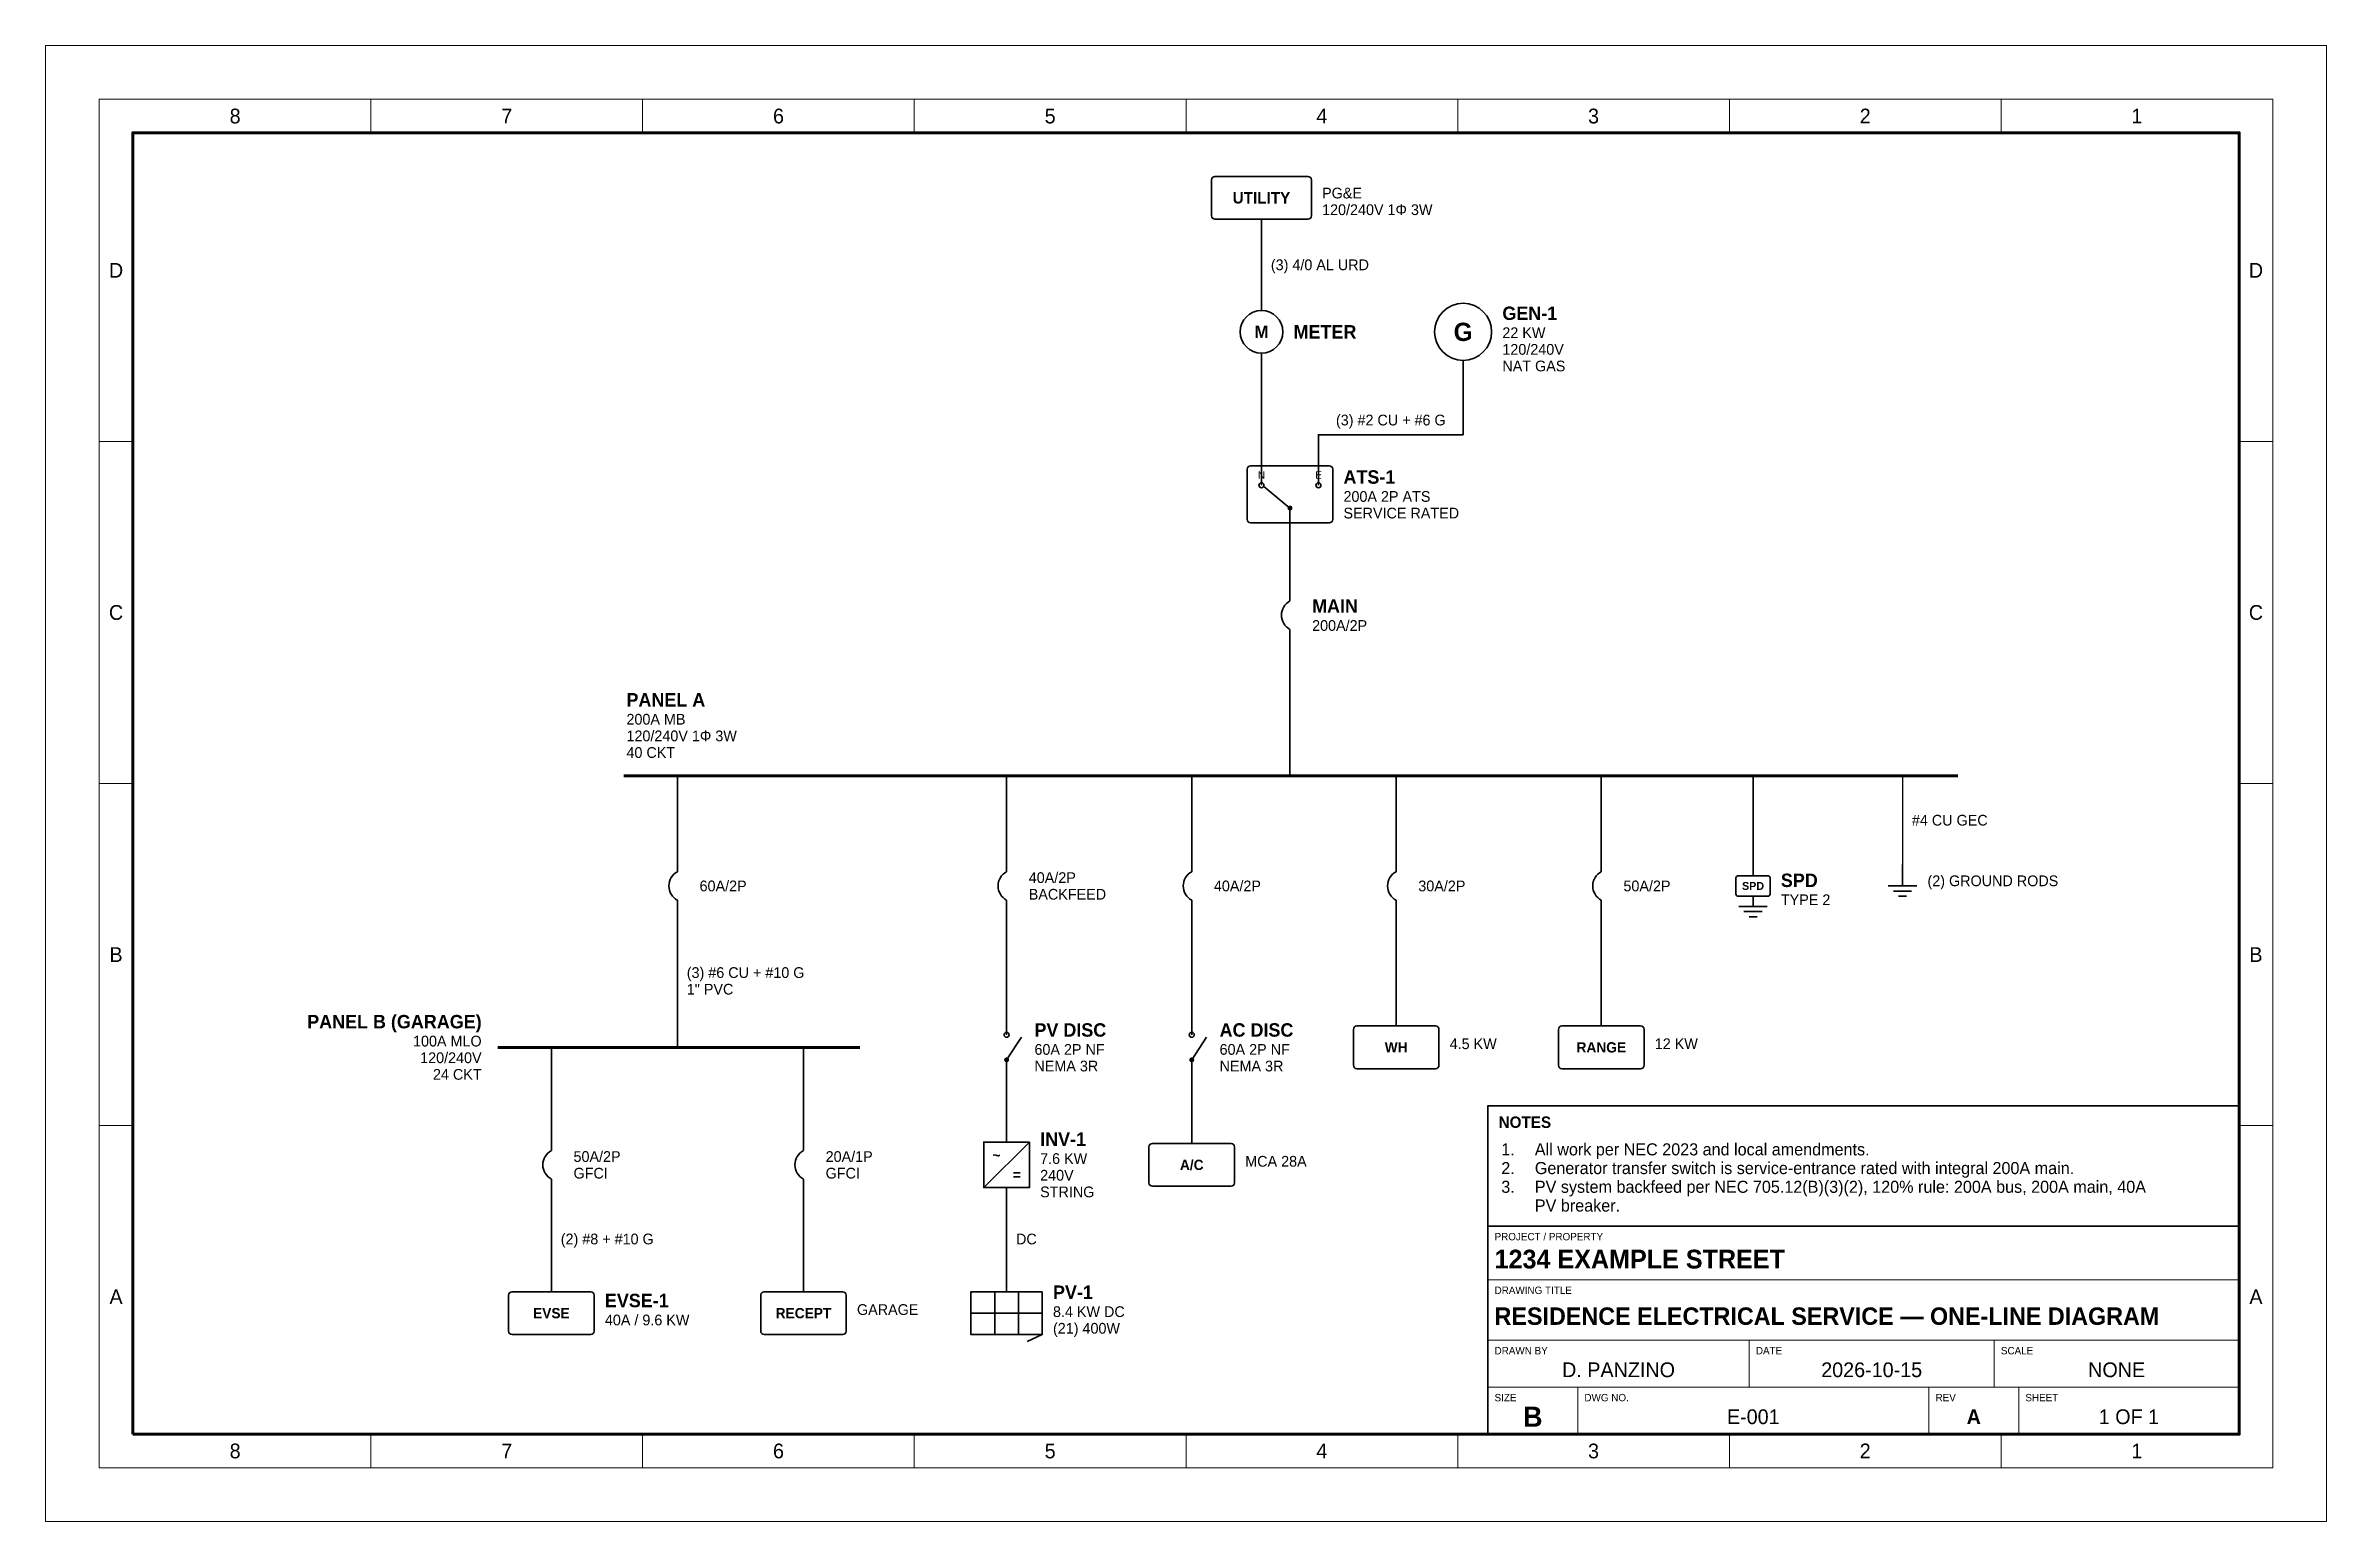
# Paper-space layout 'ANSI B' of a CAD drawing. Header units: inches. Extents: x 0 to 17, y 0 to 11.
# The model-space entities are those that its viewports show. They can reach past a viewport. Long polylines and large blocks are cut down to what shows.
import ezdxf
from ezdxf.enums import TextEntityAlignment as Align

# ---------------------------------------------------------------- set-up
doc = ezdxf.new("R2010")
doc.units = ezdxf.units.IN
doc.header["$LTSCALE"] = 0.25
doc.header["$MEASUREMENT"] = 0
for name, color, linetype, lineweight in [('BUS', 7, 'CONTINUOUS', 80), ('FRAME', 7, 'CONTINUOUS', 60), ('FRAME-THIN', 7, 'CONTINUOUS', 18), ('LABEL', 7, 'CONTINUOUS', 18), ('SYMBOL', 7, 'CONTINUOUS', 35), ('SYMBOL-FILL', 7, 'CONTINUOUS', 0), ('TEXT', 7, 'CONTINUOUS', 25), ('TEXT-MINOR', 8, 'CONTINUOUS', 18), ('TITLE', 7, 'CONTINUOUS', 35), ('TITLE-GRID', 7, 'CONTINUOUS', 18), ('WIRE', 7, 'CONTINUOUS', 35), ('WIRE-GND', 7, 'CONTINUOUS', 25)]:
    doc.layers.add(name, color=color, linetype=linetype, lineweight=lineweight)
doc.styles.add('DD-BOLD', font='B612-Bold.ttf')
doc.styles.add('DD-STD', font='B612-Regular.ttf')

msp = doc.modelspace()

# ---------------------------------------------------------------- hatches: boundary and pattern name
at = {"layer": 'SYMBOL-FILL'}
h = msp.add_hatch(color=7, dxfattribs=at)
h.dxf.hatch_style = 1
h.paths.add_polyline_path([(9.2563, 7.5531, 1), (9.2937, 7.5531, 1)])
h = msp.add_hatch(color=7, dxfattribs=at)
h.dxf.hatch_style = 1
h.paths.add_polyline_path([(7.1442, 3.4399, 1), (7.1816, 3.4399, 1)])
h = msp.add_hatch(color=7, dxfattribs=at)
h.dxf.hatch_style = 1
h.paths.add_polyline_path([(8.5242, 3.4399, 1), (8.5616, 3.4399, 1)])

# ---------------------------------------------------------------- linework, layer by layer
at = {"layer": 'BUS'}
for p, q in [((4.309438, 5.5569), (14.253162, 5.5569)), ((3.36985, 3.5334), (6.06775, 3.5334))]:
    msp.add_line(p, q, dxfattribs=at)
at = {"layer": 'FRAME'}
msp.add_lwpolyline([(0.65, 0.65), (16.35, 0.65), (16.35, 10.35), (0.65, 10.35)], close=True, dxfattribs=at)
at = {"layer": 'FRAME-THIN'}
for p, q in [((2.425, 10.35), (2.425, 10.6)), ((4.45, 10.35), (4.45, 10.6)), ((6.475, 10.35), (6.475, 10.6)), ((8.5, 10.35), (8.5, 10.6)), ((10.525, 10.35), (10.525, 10.6)), ((12.55, 10.35), (12.55, 10.6)), ((14.575, 10.35), (14.575, 10.6)), ((0.4, 8.05), (0.65, 8.05)), ((16.35, 8.05), (16.6, 8.05)), ((0.4, 5.5), (0.65, 5.5)), ((16.35, 5.5), (16.6, 5.5)), ((0.4, 2.95), (0.65, 2.95)), ((16.35, 2.95), (16.6, 2.95)), ((2.425, 0.4), (2.425, 0.65)), ((4.45, 0.4), (4.45, 0.65)), ((6.475, 0.4), (6.475, 0.65)), ((8.5, 0.4), (8.5, 0.65)), ((10.525, 0.4), (10.525, 0.65)), ((12.55, 0.4), (12.55, 0.65)), ((14.575, 0.4), (14.575, 0.65))]:
    msp.add_line(p, q, dxfattribs=at)
msp.add_lwpolyline([(0.4, 0.4), (16.6, 0.4), (16.6, 10.6), (0.4, 10.6)], close=True, dxfattribs=at)
at = {"layer": 'SYMBOL'}
for p, q in [((9.0625, 9.706225), (9.0625, 9.6531)), ((9.0625, 9.025975), (9.0625, 9.0791)), ((9.0625, 8.707225), (9.0625, 8.6541)), ((10.5656, 8.6541), (10.5656, 8.54785)), ((9.0625, 7.97385), (9.0625, 7.7231)), ((9.4875, 7.97385), (9.4875, 7.7231)), ((9.275, 7.5531), (9.0795, 7.7146)), ((9.275, 7.4426), (9.275, 7.5531)), ((9.275, 7.4426), (9.275, 7.33635)), ((9.275, 6.9676), (9.275, 6.86135)), ((9.275, 6.64885), (9.275, 6.5426)), ((4.7094, 4.9489), (4.7094, 4.84265)), ((7.1629, 4.9489), (7.1629, 4.84265)), ((8.5429, 4.9489), (8.5429, 4.84265)), ((10.0666, 4.9489), (10.0666, 4.84265)), ((11.5954, 4.9489), (11.5954, 4.84265)), ((12.7265, 4.8129), (12.7265, 4.9489)), ((13.8406, 4.895775), (13.8406, 4.7364)), ((4.7094, 4.63015), (4.7094, 4.5239)), ((7.1629, 4.63015), (7.1629, 4.5239)), ((8.5429, 4.63015), (8.5429, 4.5239)), ((10.0666, 4.63015), (10.0666, 4.5239)), ((11.5954, 4.63015), (11.5954, 4.5239)), ((12.7265, 4.6599), (12.7265, 4.5834)), ((13.73435, 4.7364), (13.94685, 4.7364)), ((13.7726, 4.69815), (13.9086, 4.69815)), ((13.81085, 4.6599), (13.87035, 4.6599)), ((12.62025, 4.5834), (12.83275, 4.5834)), ((12.6585, 4.54515), (12.7945, 4.54515)), ((12.69675, 4.5069), (12.75625, 4.5069)), ((7.1629, 3.7459), (7.1629, 3.6269)), ((8.5429, 3.7459), (8.5429, 3.6269)), ((10.0666, 3.692775), (10.0666, 3.7459)), ((11.5954, 3.692775), (11.5954, 3.7459)), ((7.1629, 3.4399), (7.2734, 3.6099)), ((8.5429, 3.4399), (8.6534, 3.6099)), ((7.1629, 3.4399), (7.1629, 3.3209)), ((8.5429, 3.4399), (8.5429, 3.3209)), ((7.1629, 2.8275), (7.1629, 2.923125)), ((3.7698, 2.87), (3.7698, 2.76375)), ((5.6489, 2.87), (5.6489, 2.76375)), ((7.3329, 2.8275), (6.9929, 2.4875)), ((8.5429, 2.816875), (8.5429, 2.87)), ((3.7698, 2.55125), (3.7698, 2.445)), ((5.6489, 2.55125), (5.6489, 2.445)), ((7.1629, 2.4875), (7.1629, 2.391875)), ((3.7698, 1.711575), (3.7698, 1.7647)), ((5.6489, 1.711575), (5.6489, 1.7647)), ((7.0745, 1.711575), (7.0745, 1.392825)), ((7.1629, 1.711575), (7.1629, 1.817825)), ((7.2513, 1.711575), (7.2513, 1.392825)), ((7.428525, 1.5522), (6.897275, 1.5522)), ((7.428525, 1.392825), (7.3159, 1.3397))]:
    msp.add_line(p, q, dxfattribs=at)
for points in [[(8.716125, 9.706225), (9.408875, 9.706225, 0.414214), (9.434375, 9.731725), (9.434375, 9.999475, 0.414214), (9.408875, 10.024975), (8.716125, 10.024975, 0.414214), (8.690625, 9.999475), (8.690625, 9.731725, 0.414214)], [(8.98175, 7.4426), (9.56825, 7.4426, 0.414214), (9.59375, 7.4681), (9.59375, 7.8421, 0.414214), (9.56825, 7.8676), (8.98175, 7.8676, 0.414214), (8.95625, 7.8421), (8.95625, 7.4681, 0.414214)], [(12.616, 4.6599), (12.837, 4.6599, 0.414214), (12.854, 4.6769), (12.854, 4.7959, 0.414214), (12.837, 4.8129), (12.616, 4.8129, 0.414214), (12.599, 4.7959), (12.599, 4.6769, 0.414214)], [(9.77335, 3.374025), (10.35985, 3.374025, 0.414214), (10.38535, 3.399525), (10.38535, 3.667275, 0.414214), (10.35985, 3.692775), (9.77335, 3.692775, 0.414214), (9.74785, 3.667275), (9.74785, 3.399525, 0.414214)], [(11.30215, 3.374025), (11.88865, 3.374025, 0.414214), (11.91415, 3.399525), (11.91415, 3.667275, 0.414214), (11.88865, 3.692775), (11.30215, 3.692775, 0.414214), (11.27665, 3.667275), (11.27665, 3.399525, 0.414214)], [(8.24965, 2.498125), (8.83615, 2.498125, 0.414214), (8.86165, 2.523625), (8.86165, 2.791375, 0.414214), (8.83615, 2.816875), (8.24965, 2.816875, 0.414214), (8.22415, 2.791375), (8.22415, 2.523625, 0.414214)], [(3.47655, 1.392825), (4.06305, 1.392825, 0.414214), (4.08855, 1.418325), (4.08855, 1.686075, 0.414214), (4.06305, 1.711575), (3.47655, 1.711575, 0.414214), (3.45105, 1.686075), (3.45105, 1.418325, 0.414214)], [(5.35565, 1.392825), (5.94215, 1.392825, 0.414214), (5.96765, 1.418325), (5.96765, 1.686075, 0.414214), (5.94215, 1.711575), (5.35565, 1.711575, 0.414214), (5.33015, 1.686075), (5.33015, 1.418325, 0.414214)]]:
    msp.add_lwpolyline(points, format="xyb", close=True, dxfattribs=at)
for points in [[(9.275, 6.86135, 0.6), (9.275, 6.64885)], [(4.7094, 4.84265, 0.6), (4.7094, 4.63015)], [(7.1629, 4.84265, 0.6), (7.1629, 4.63015)], [(8.5429, 4.84265, 0.6), (8.5429, 4.63015)], [(10.0666, 4.84265, 0.6), (10.0666, 4.63015)], [(11.5954, 4.84265, 0.6), (11.5954, 4.63015)], [(3.7698, 2.76375, 0.6), (3.7698, 2.55125)], [(5.6489, 2.76375, 0.6), (5.6489, 2.55125)]]:
    msp.add_lwpolyline(points, format="xyb", dxfattribs=at)
for points in [[(7.3329, 2.8275), (6.9929, 2.8275), (6.9929, 2.4875), (7.3329, 2.4875)], [(7.428525, 1.711575), (6.897275, 1.711575), (6.897275, 1.392825), (7.428525, 1.392825)]]:
    msp.add_lwpolyline(points, close=True, dxfattribs=at)
for centre, radius in [((9.0625, 8.8666), 0.159375), ((10.5656, 8.8666), 0.2125), ((9.0625, 7.7231), 0.0187), ((9.4875, 7.7231), 0.0187), ((7.1629, 3.6269), 0.0187), ((8.5429, 3.6269), 0.0187)]:
    msp.add_circle(centre, radius, dxfattribs=at)
at = {"layer": 'TITLE'}
for points in [[(10.75, 2.2), (16.35, 2.2), (16.35, 3.098), (10.75, 3.098)], [(10.75, 0.65), (16.35, 0.65), (16.35, 2.2), (10.75, 2.2)]]:
    msp.add_lwpolyline(points, close=True, dxfattribs=at)
at = {"layer": 'TITLE-GRID'}
for p, q in [((10.75, 1.8), (16.35, 1.8)), ((10.75, 1.35), (16.35, 1.35)), ((12.697826, 1), (12.697826, 1.35)), ((14.523913, 1), (14.523913, 1.35)), ((10.75, 1), (16.35, 1)), ((11.419565, 0.65), (11.419565, 1)), ((14.036957, 0.65), (14.036957, 1)), ((14.706522, 0.65), (14.706522, 1))]:
    msp.add_line(p, q, dxfattribs=at)
at = {"layer": 'WIRE'}
for points in [[(9.0625, 9.6531), (9.0625, 9.0791)], [(9.0625, 8.6541), (9.0625, 7.97385)], [(10.5656, 8.54785), (10.5656, 8.099), (9.4875, 8.099), (9.4875, 7.97385)], [(9.275, 7.33635), (9.275, 6.9676)], [(9.275, 6.5426), (9.275, 5.5569)], [(4.7094, 5.5569), (4.7094, 4.9489)], [(7.1629, 5.5569), (7.1629, 4.9489)], [(8.5429, 5.5569), (8.5429, 4.9489)], [(10.0666, 5.5569), (10.0666, 4.9489)], [(11.5954, 5.5569), (11.5954, 4.9489)], [(12.7265, 5.5569), (12.7265, 4.9489)], [(4.709, 4.5239), (4.709, 3.5334)], [(7.1629, 4.5239), (7.1629, 3.7459)], [(8.5429, 4.5239), (8.5429, 3.7459)], [(10.0666, 4.5239), (10.0666, 3.7459)], [(11.5954, 4.5239), (11.5954, 3.7459)], [(3.7698, 3.5334), (3.7698, 2.87)], [(5.6489, 3.5334), (5.6489, 2.87)], [(7.1629, 3.3209), (7.1629, 2.923125)], [(8.5429, 3.3209), (8.5429, 2.87)], [(3.7698, 2.445), (3.7698, 1.7647)], [(5.6489, 2.445), (5.6489, 1.7647)], [(7.1629, 2.391875), (7.1629, 1.817825)]]:
    msp.add_lwpolyline(points, dxfattribs=at)
at = {"layer": 'WIRE-GND'}
msp.add_lwpolyline([(13.8406, 5.5569), (13.8406, 4.895775)], dxfattribs=at)

# ---------------------------------------------------------------- texts
at = {"layer": 'LABEL', "style": 'DD-STD'}
for s, p in [('(3) 4/0 AL URD', (9.1325, 9.4061)), ('#4 CU GEC', (13.9106, 5.266337)), ('(3) #6 CU + #10 G', (4.779, 4.13065)), ('1" PVC', (4.779, 4.00665)), ('(2) #8 + #10 G', (3.8398, 2.14485)), ('DC', (7.2329, 2.14485))]:
    msp.add_text(s, height=0.08, dxfattribs=at).set_placement(p, align=Align.TOP_LEFT)
msp.add_text('(3) #2 CU + #6 G', height=0.08, dxfattribs=at).set_placement((10.02655, 8.249), align=Align.TOP_CENTER)
at = {"layer": 'TEXT'}
for s, height, style, p in [('8', 0.11, 'DD-STD', (1.4125, 10.475)), ('7', 0.11, 'DD-STD', (3.4375, 10.475)), ('6', 0.11, 'DD-STD', (5.4625, 10.475)), ('5', 0.11, 'DD-STD', (7.4875, 10.475)), ('4', 0.11, 'DD-STD', (9.5125, 10.475)), ('3', 0.11, 'DD-STD', (11.5375, 10.475)), ('2', 0.11, 'DD-STD', (13.5625, 10.475)), ('1', 0.11, 'DD-STD', (15.5875, 10.475)), ('UTILITY', 0.085, 'DD-BOLD', (9.0625, 9.8656)), ('D', 0.11, 'DD-STD', (0.525, 9.325)), ('D', 0.11, 'DD-STD', (16.475, 9.325)), ('M', 0.0935, 'DD-BOLD', (9.0625, 8.8666)), ('G', 0.136, 'DD-BOLD', (10.5656, 8.8666)), ('N', 0.05525, 'DD-STD', (9.0625, 7.7996)), ('E', 0.05525, 'DD-STD', (9.4875, 7.7996)), ('C', 0.11, 'DD-STD', (0.525, 6.775)), ('C', 0.11, 'DD-STD', (16.475, 6.775)), ('SPD', 0.0595, 'DD-BOLD', (12.7265, 4.7364)), ('B', 0.11, 'DD-STD', (0.525, 4.225)), ('B', 0.11, 'DD-STD', (16.475, 4.225)), ('WH', 0.0765, 'DD-BOLD', (10.0666, 3.5334)), ('RANGE', 0.0765, 'DD-BOLD', (11.5954, 3.5334)), ('~', 0.0765, 'DD-BOLD', (7.0864, 2.72975)), ('=', 0.0765, 'DD-BOLD', (7.2394, 2.58525)), ('A/C', 0.0765, 'DD-BOLD', (8.5429, 2.6575)), ('A', 0.11, 'DD-STD', (0.525, 1.675)), ('A', 0.11, 'DD-STD', (16.475, 1.675)), ('EVSE', 0.0765, 'DD-BOLD', (3.7698, 1.5522)), ('RECEPT', 0.0765, 'DD-BOLD', (5.6489, 1.5522)), ('D. PANZINO', 0.11, 'DD-STD', (11.723913, 1.13)), ('2026-10-15', 0.11, 'DD-STD', (13.61087, 1.13)), ('NONE', 0.11, 'DD-STD', (15.436957, 1.13)), ('B', 0.15, 'DD-BOLD', (11.084783, 0.78)), ('E-001', 0.11, 'DD-STD', (12.728261, 0.78)), ('A', 0.11, 'DD-BOLD', (14.371739, 0.78)), ('1 OF 1', 0.11, 'DD-STD', (15.528261, 0.78)), ('8', 0.11, 'DD-STD', (1.4125, 0.525)), ('7', 0.11, 'DD-STD', (3.4375, 0.525)), ('6', 0.11, 'DD-STD', (5.4625, 0.525)), ('5', 0.11, 'DD-STD', (7.4875, 0.525)), ('4', 0.11, 'DD-STD', (9.5125, 0.525)), ('3', 0.11, 'DD-STD', (11.5375, 0.525)), ('2', 0.11, 'DD-STD', (13.5625, 0.525)), ('1', 0.11, 'DD-STD', (15.5875, 0.525))]:
    msp.add_text(s, height=height, dxfattribs=dict(at, style=style)).set_placement(p, align=Align.MIDDLE_CENTER)
for s, height, style, p in [('PG&E', 0.08, 'DD-STD', (9.514375, 9.941038)), ('120/240V 1Φ 3W', 0.08, 'DD-STD', (9.514375, 9.817037)), ('GEN-1', 0.1, 'DD-BOLD', (10.8581, 9.054975)), ('METER', 0.1, 'DD-BOLD', (9.301875, 8.9166)), ('22 KW', 0.08, 'DD-STD', (10.8581, 8.899975)), ('120/240V', 0.08, 'DD-STD', (10.8581, 8.775975)), ('NAT GAS', 0.08, 'DD-STD', (10.8581, 8.651975)), ('ATS-1', 0.1, 'DD-BOLD', (9.67375, 7.8346)), ('200A 2P ATS', 0.08, 'DD-STD', (9.67375, 7.6796)), ('SERVICE RATED', 0.08, 'DD-STD', (9.67375, 7.5556)), ('MAIN', 0.1, 'DD-BOLD', (9.44, 6.8726)), ('200A/2P', 0.08, 'DD-STD', (9.44, 6.7176)), ('PANEL A', 0.1, 'DD-BOLD', (4.329438, 6.1739)), ('200A MB', 0.08, 'DD-STD', (4.329438, 6.0189)), ('120/240V 1Φ 3W', 0.08, 'DD-STD', (4.329438, 5.8949)), ('40 CKT', 0.08, 'DD-STD', (4.329438, 5.7709)), ('60A/2P', 0.08, 'DD-STD', (4.8744, 4.7764)), ('40A/2P', 0.08, 'DD-STD', (7.3279, 4.8384)), ('40A/2P', 0.08, 'DD-STD', (8.7079, 4.7764)), ('30A/2P', 0.08, 'DD-STD', (10.2316, 4.7764)), ('50A/2P', 0.08, 'DD-STD', (11.7604, 4.7764)), ('SPD', 0.1, 'DD-BOLD', (12.934, 4.8284)), ('(2) GROUND RODS', 0.08, 'DD-STD', (14.02685, 4.81465)), ('BACKFEED', 0.08, 'DD-STD', (7.3279, 4.7144)), ('TYPE 2', 0.08, 'DD-STD', (12.934, 4.6734)), ('PV DISC', 0.1, 'DD-BOLD', (7.3704, 3.7129)), ('AC DISC', 0.1, 'DD-BOLD', (8.7504, 3.7129)), ('4.5 KW', 0.08, 'DD-STD', (10.46535, 3.599963)), ('12 KW', 0.08, 'DD-STD', (11.99415, 3.599963)), ('60A 2P NF', 0.08, 'DD-STD', (7.3704, 3.5579)), ('NEMA 3R', 0.08, 'DD-STD', (7.3704, 3.4339)), ('60A 2P NF', 0.08, 'DD-STD', (8.7504, 3.5579)), ('NEMA 3R', 0.08, 'DD-STD', (8.7504, 3.4339)), ('INV-1', 0.1, 'DD-BOLD', (7.4129, 2.899)), ('NOTES', 0.085, 'DD-BOLD', (10.83, 3.018)), ('50A/2P', 0.08, 'DD-STD', (3.9348, 2.7595)), ('20A/1P', 0.08, 'DD-STD', (5.8139, 2.7595)), ('7.6 KW', 0.08, 'DD-STD', (7.4129, 2.744)), ('MCA 28A', 0.08, 'DD-STD', (8.94165, 2.724063)), ('GFCI', 0.08, 'DD-STD', (3.9348, 2.6355)), ('GFCI', 0.08, 'DD-STD', (5.8139, 2.6355)), ('240V', 0.08, 'DD-STD', (7.4129, 2.62)), ('STRING', 0.08, 'DD-STD', (7.4129, 2.496)), ('PV-1', 0.1, 'DD-BOLD', (7.508525, 1.758263)), ('40A / 9.6 KW', 0.08, 'DD-STD', (4.16855, 1.541262)), ('EVSE-1', 0.1, 'DD-BOLD', (4.16855, 1.696262)), ('GARAGE', 0.08, 'DD-STD', (6.04765, 1.618762)), ('8.4 KW DC', 0.08, 'DD-STD', (7.508525, 1.603263)), ('(21) 400W', 0.08, 'DD-STD', (7.508525, 1.479262))]:
    msp.add_text(s, height=height, dxfattribs=dict(at, style=style)).set_placement(p, align=Align.TOP_LEFT)
for s, height, style, p in [('PANEL B (GARAGE)', 0.1, 'DD-BOLD', (3.24985, 3.7749)), ('100A MLO', 0.08, 'DD-STD', (3.24985, 3.6199)), ('120/240V', 0.08, 'DD-STD', (3.24985, 3.4959)), ('24 CKT', 0.08, 'DD-STD', (3.24985, 3.3719))]:
    msp.add_text(s, height=height, dxfattribs=dict(at, style=style)).set_placement(p, align=Align.TOP_RIGHT)
for s, height, style, p in [('1.', 0.09, 'DD-STD', (10.85, 2.773)), ('All work per NEC 2023 and local amendments.', 0.09, 'DD-STD', (11.1, 2.773)), ('2.', 0.09, 'DD-STD', (10.85, 2.6335)), ('Generator transfer switch is service-entrance rated with integral 200A main.', 0.09, 'DD-STD', (11.1, 2.6335)), ('3.', 0.09, 'DD-STD', (10.85, 2.494)), ('PV system backfeed per NEC 705.12(B)(3)(2), 120% rule: 200A bus, 200A main, 40A', 0.09, 'DD-STD', (11.1, 2.494)), ('PV breaker.', 0.09, 'DD-STD', (11.1, 2.3545)), ('1234 EXAMPLE STREET', 0.14, 'DD-BOLD', (10.8, 1.955)), ('RESIDENCE ELECTRICAL SERVICE — ONE-LINE DIAGRAM', 0.13, 'DD-BOLD', (10.8, 1.53))]:
    msp.add_text(s, height=height, dxfattribs=dict(at, style=style)).set_placement(p, align=Align.MIDDLE_LEFT)
at = {"layer": 'TEXT-MINOR', "style": 'DD-STD'}
for s, p in [('PROJECT / PROPERTY', (10.8, 2.15)), ('DRAWING TITLE', (10.8, 1.75)), ('DRAWN BY', (10.8, 1.3)), ('DATE', (12.747826, 1.3)), ('SCALE', (14.573913, 1.3)), ('SIZE', (10.8, 0.95)), ('DWG NO.', (11.469565, 0.95)), ('REV', (14.086957, 0.95)), ('SHEET', (14.756522, 0.95))]:
    msp.add_text(s, height=0.055, dxfattribs=at).set_placement(p, align=Align.TOP_LEFT)

psp = doc.layouts.new('ANSI B')

# ---------------------------------------------------------------- viewports
at = {"layer": 'VIEWPORTS'}
psp.add_viewport(center=(8.5, 5.5), size=(17, 11), view_center_point=(8.5, 5.5), view_height=11, dxfattribs=at)

doc.saveas('drawing.dxf')
